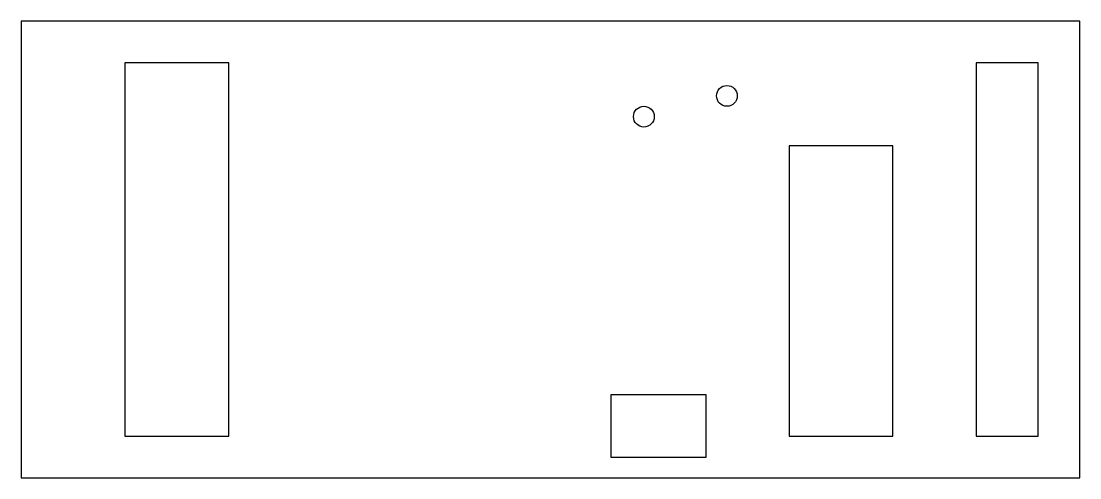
# Model space of a CAD drawing. Header units: millimetres. Extents: x -121 to 134, y -62 to 48.
import ezdxf

# ---------------------------------------------------------------- set-up
doc = ezdxf.new("R2010")
doc.units = ezdxf.units.MM

msp = doc.modelspace()

# ---------------------------------------------------------------- linework, layer by layer
at = {"color": 7, "linetype": 'Continuous', "lineweight": 25}
for p, q in [((134.27, 47.74), (-120.73, 47.74)), ((-120.73, 47.74), (-120.73, -62.26)), ((134.27, -62.26), (134.27, 47.74)), ((-70.73, 37.74), (-95.73, 37.74)), ((-95.73, 37.74), (-95.73, -52.26)), ((-70.73, -52.26), (-70.73, 37.74)), ((124.27, 37.74), (109.27, 37.74)), ((109.27, 37.74), (109.27, -52.26)), ((124.27, -52.26), (124.27, 37.74)), ((89.27, 17.74), (64.27, 17.74)), ((64.27, 17.74), (64.27, -52.26)), ((89.27, -52.26), (89.27, 17.74)), ((44.27, -42.26), (21.27, -42.26)), ((21.27, -42.26), (21.27, -57.26)), ((44.27, -57.26), (44.27, -42.26)), ((-95.73, -52.26), (-70.73, -52.26)), ((64.27, -52.26), (89.27, -52.26)), ((109.27, -52.26), (124.27, -52.26)), ((21.27, -57.26), (44.27, -57.26)), ((-120.73, -62.26), (134.27, -62.26))]:
    msp.add_line(p, q, dxfattribs=at)
for centre in [(49.27, 29.74), (29.27, 24.74)]:
    msp.add_circle(centre, 2.5, dxfattribs=at)

doc.saveas('drawing.dxf')
